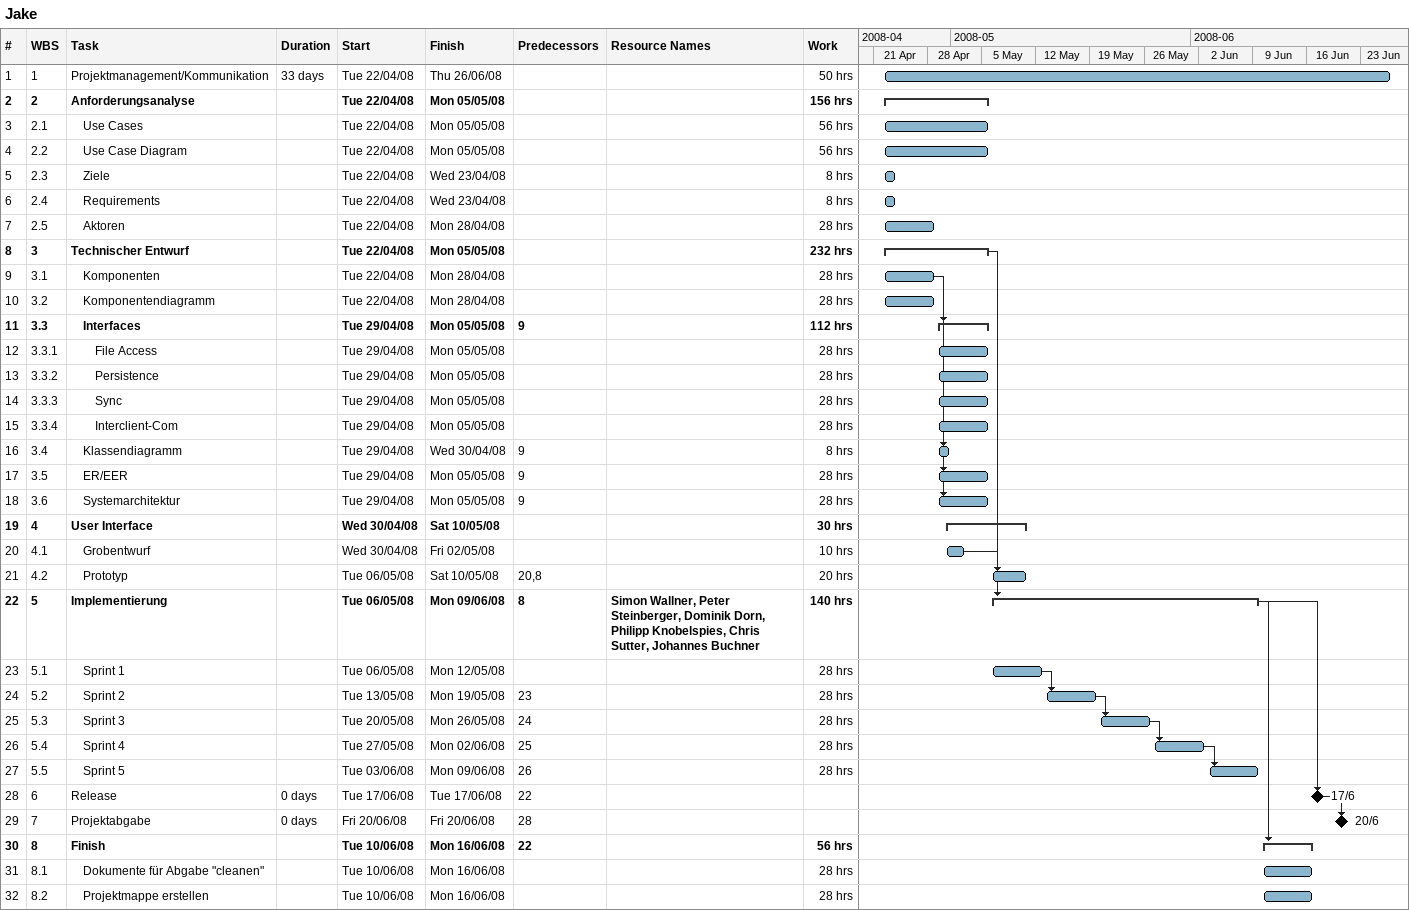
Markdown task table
Jake

| ID | WBS | Task | Duration | Start | Finish | Predecessors | Resources | Work (h) |
|---|---|---|---|---|---|---|---|---|
| 1 | 1 | Projektmanagement/Kommunikation | 33d | 2008-04-22 | 2008-06-26 |  |  | 50 |
| 2 | 2 | **Anforderungsanalyse** |  | 2008-04-22 | 2008-05-05 |  |  | 156 |
| 3 | 2.1 | Use Cases |  | 2008-04-22 | 2008-05-05 |  |  | 56 |
| 4 | 2.2 | Use Case Diagram |  | 2008-04-22 | 2008-05-05 |  |  | 56 |
| 5 | 2.3 | Ziele |  | 2008-04-22 | 2008-04-23 |  |  | 8 |
| 6 | 2.4 | Requirements |  | 2008-04-22 | 2008-04-23 |  |  | 8 |
| 7 | 2.5 | Aktoren |  | 2008-04-22 | 2008-04-28 |  |  | 28 |
| 8 | 3 | **Technischer Entwurf** |  | 2008-04-22 | 2008-05-05 |  |  | 232 |
| 9 | 3.1 | Komponenten |  | 2008-04-22 | 2008-04-28 |  |  | 28 |
| 10 | 3.2 | Komponentendiagramm |  | 2008-04-22 | 2008-04-28 |  |  | 28 |
| 11 | 3.3 | **Interfaces** |  | 2008-04-29 | 2008-05-05 | 9 |  | 112 |
| 12 | 3.3.1 | File Access |  | 2008-04-29 | 2008-05-05 |  |  | 28 |
| 13 | 3.3.2 | Persistence |  | 2008-04-29 | 2008-05-05 |  |  | 28 |
| 14 | 3.3.3 | Sync |  | 2008-04-29 | 2008-05-05 |  |  | 28 |
| 15 | 3.3.4 | Interclient-Com |  | 2008-04-29 | 2008-05-05 |  |  | 28 |
| 16 | 3.4 | Klassendiagramm |  | 2008-04-29 | 2008-04-30 | 9 |  | 8 |
| 17 | 3.5 | ER/EER |  | 2008-04-29 | 2008-05-05 | 9 |  | 28 |
| 18 | 3.6 | Systemarchitektur |  | 2008-04-29 | 2008-05-05 | 9 |  | 28 |
| 19 | 4 | **User Interface** |  | 2008-04-30 | 2008-05-10 |  |  | 30 |
| 20 | 4.1 | Grobentwurf |  | 2008-04-30 | 2008-05-02 |  |  | 10 |
| 21 | 4.2 | Prototyp |  | 2008-05-06 | 2008-05-10 | 20, 8 |  | 20 |
| 22 | 5 | **Implementierung** |  | 2008-05-06 | 2008-06-09 | 8 | Simon Wallner, Peter Steinberger, Dominik Dorn, Philipp Knobelspies, Chris Sutter, Johannes Buchner | 140 |
| 23 | 5.1 | Sprint 1 |  | 2008-05-06 | 2008-05-12 |  |  | 28 |
| 24 | 5.2 | Sprint 2 |  | 2008-05-13 | 2008-05-19 | 23 |  | 28 |
| 25 | 5.3 | Sprint 3 |  | 2008-05-20 | 2008-05-26 | 24 |  | 28 |
| 26 | 5.4 | Sprint 4 |  | 2008-05-27 | 2008-06-02 | 25 |  | 28 |
| 27 | 5.5 | Sprint 5 |  | 2008-06-03 | 2008-06-09 | 26 |  | 28 |
| 28 | 6 | Release | 0d | 2008-06-17 | 2008-06-17 | 22 |  |  |
| 29 | 7 | Projektabgabe | 0d | 2008-06-20 | 2008-06-20 | 28 |  |  |
| 30 | 8 | **Finish** |  | 2008-06-10 | 2008-06-16 | 22 |  | 56 |
| 31 | 8.1 | Dokumente für Abgabe "cleanen" |  | 2008-06-10 | 2008-06-16 |  |  | 28 |
| 32 | 8.2 | Projektmappe erstellen |  | 2008-06-10 | 2008-06-16 |  |  | 28 |
